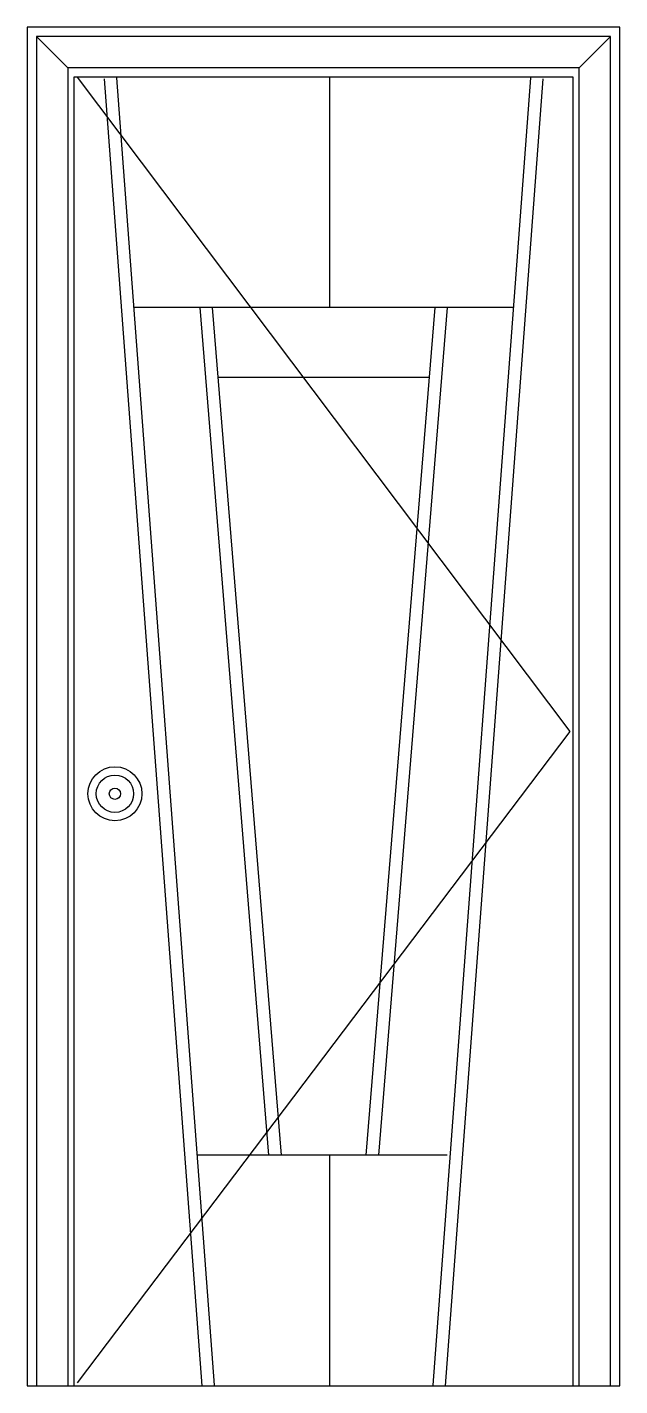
# Model space of a CAD drawing. Header units: metres. Extents: x 2390 to 3340, y 0 to 2180.
import ezdxf

# ---------------------------------------------------------------- set-up
doc = ezdxf.new("R2010")
doc.units = ezdxf.units.M
for name, color, linetype in [('2', 2, 'Continuous'), ('3', 3, 'Continuous'), ('4', 4, 'Continuous'), ('7', 7, 'Continuous')]:
    doc.layers.add(name, color=color, linetype=linetype)

msp = doc.modelspace()

# ---------------------------------------------------------------- hatches: boundary and pattern name
at = {"layer": '3'}
h = msp.add_hatch(dxfattribs=at)
h.set_pattern_fill('AR-RROOF', scale=350)
h.paths.add_polyline_path([(2791.74, 430.9), (2955.34, 647.32), (3014.46, 1376.03), (2748.14, 1730), (2686.34, 1730)])
h.paths.add_polyline_path([(3014.46, 1376.03), (3043.18, 1730), (2748.14, 1730)])
h.paths.add_polyline_path([(2955.34, 647.32), (2791.74, 430.9), (2796.68, 370), (2932.84, 370)])

# ---------------------------------------------------------------- linework, layer by layer
at = {"layer": '2'}
for p, q in [((2389.76, 0), (3339.76, 0)), ((2464.76, 0), (3264.76, 0))]:
    msp.add_line(p, q, dxfattribs=at)
at = {"layer": '3'}
for p, q in [((2454.76, 2115), (2404.76, 2165)), ((3274.76, 2115), (3324.76, 2165))]:
    msp.add_line(p, q, dxfattribs=at)
for points in [[(3324.76, 0), (3324.76, 2165), (2404.76, 2165), (2404.76, 0)], [(3274.76, 0), (3274.76, 2115), (2454.76, 2115), (2454.76, 0)], [(2469.76, 2100), (3259.76, 1050), (2469.76, 5)]]:
    msp.add_lwpolyline(points, dxfattribs=at)
msp.add_circle((2530.38, 950), 9.05, dxfattribs=at)
at = {"layer": '4'}
for p, q in [((2874.76, 1730), (2874.76, 2100)), ((3169.04, 1730), (2560.48, 1730)), ((3063.1, 370), (2662.02, 370)), ((2874.76, 0), (2874.76, 370))]:
    msp.add_line(p, q, dxfattribs=at)
msp.add_lwpolyline([(3339.76, 0), (3339.76, 2180), (2389.76, 2180), (2389.76, 0)], dxfattribs=at)
msp.add_circle((2530.38, 950), 30, dxfattribs=at)
at = {"layer": '7'}
for p, q in [((2512.99, 2097.37), (2669.59, 0)), ((2532.94, 2098.86), (2689.58, 0.86)), ((3196.58, 2098.86), (3039.94, 0.86)), ((3216.53, 2097.37), (3059.93, 0)), ((2666.3, 1730), (2776.64, 370)), ((2686.34, 1730), (2796.68, 370)), ((3043.18, 1730), (2932.84, 370)), ((3063.22, 1730), (2952.88, 370))]:
    msp.add_line(p, q, dxfattribs=at)
msp.add_lwpolyline([(3264.76, 0), (3264.76, 2100), (2464.76, 2100), (2464.76, 0)], dxfattribs=at)
msp.add_lwpolyline([(3264.76, 0), (3264.76, 2100), (2464.76, 2100), (2464.76, 0)], dxfattribs=at)
msp.add_circle((2530.38, 950), 43.29, dxfattribs=at)

doc.saveas('drawing.dxf')
